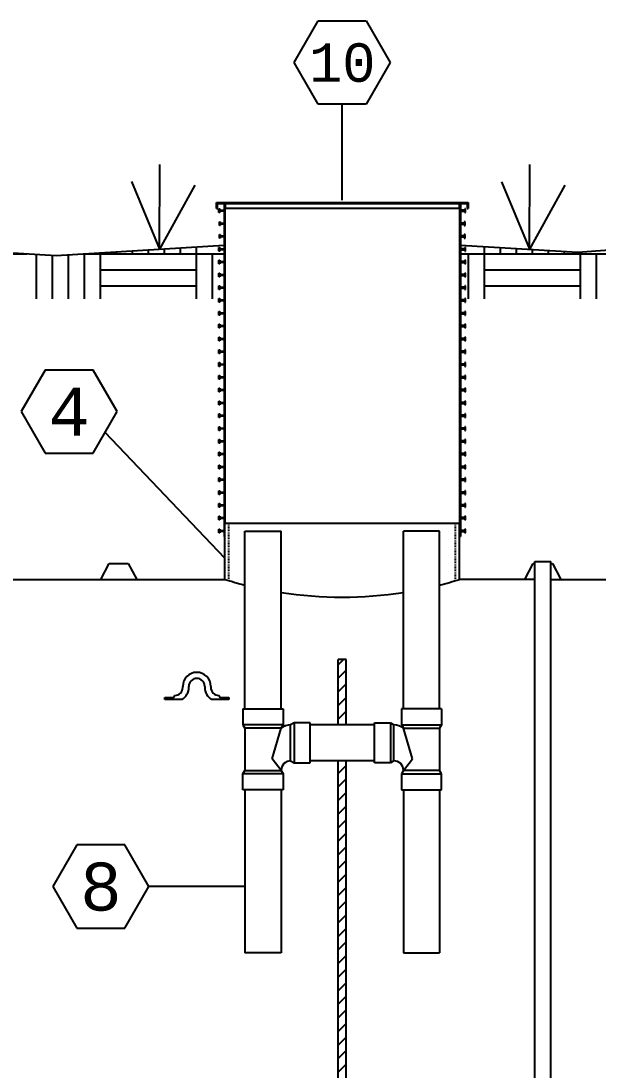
# Model space of a CAD drawing. Extents: x -13 to 356, y -85 to 125.
# Drawn here: x 148.1 to 220.3, y -6.3 to 124.8 of the extents above; entities that cross this region are included whole.
import ezdxf
from ezdxf.enums import TextEntityAlignment as Align

# ---------------------------------------------------------------- set-up
doc = ezdxf.new("R2010")
doc.units = 0
doc.header["$MEASUREMENT"] = 0
doc.linetypes.add('SHORT_DASH', pattern=[0.125, 0.03125, -0.0625, 0.03125])
doc.layers.add('2', color=7, linetype='Continuous')
doc.styles.get("Standard").update_dxf_attribs({"font": 'monotxt.shx'})

# ---------------------------------------------------------------- blocks, each defined once
blk = doc.blocks.new('*X28')
at = {"layer": '2', "color": 5, "linetype": 'Continuous'}
for p, q in [((-0.47, 79.29), (0.19, 79.95)), ((-0.47, 77.59), (0.53, 78.59)), ((-0.47, 75.9), (0.53, 76.9)), ((-0.47, 74.2), (0.53, 75.2)), ((-0.47, 72.5), (0.53, 73.5)), ((0.51, 71.79), (0.53, 71.8)), ((-0.47, 65.71), (0.53, 66.71)), ((-0.48, 64.01), (0.53, 65.01)), ((-0.48, 62.32), (0.52, 63.32)), ((-0.48, 60.62), (0.52, 61.62)), ((-0.48, 58.92), (0.52, 59.92)), ((-0.48, 57.22), (0.52, 58.22)), ((-0.48, 55.52), (0.52, 56.52)), ((-0.48, 53.83), (0.52, 54.83)), ((-0.48, 52.13), (0.52, 53.13)), ((-0.48, 50.43), (0.52, 51.43)), ((-0.48, 48.73), (0.52, 49.73)), ((-0.48, 47.04), (0.52, 48.04)), ((-0.48, 45.34), (0.52, 46.34)), ((-0.48, 43.64), (0.52, 44.64)), ((-0.48, 41.94), (0.52, 42.94)), ((-0.48, 40.24), (0.52, 41.25)), ((-0.49, 38.55), (0.52, 39.55)), ((-0.49, 36.85), (0.51, 37.85)), ((-0.49, 35.15), (0.51, 36.15)), ((-0.49, 33.45), (0.51, 34.45)), ((-0.49, 31.76), (0.51, 32.76)), ((-0.49, 30.06), (0.51, 31.06)), ((-0.49, 28.36), (0.51, 29.36)), ((-0.49, 26.66), (0.51, 27.66)), ((-0.49, 24.97), (0.51, 25.97)), ((-0.49, 23.27), (0.51, 24.27)), ((-0.49, 21.57), (0.51, 22.57)), ((-0.49, 19.87), (0.51, 20.87)), ((-0.49, 18.17), (0.51, 19.18)), ((-0.49, 16.48), (0.51, 17.48)), ((-0.49, 14.78), (0.51, 15.78)), ((-0.49, 13.08), (0.51, 14.08)), ((-0.5, 11.38), (0.5, 12.38)), ((-0.5, 9.69), (0.5, 10.69)), ((-0.5, 7.99), (0.5, 8.99)), ((-0.5, 6.29), (0.5, 7.29)), ((-0.5, 4.59), (0.5, 5.59)), ((-0.5, 2.9), (0.5, 3.9)), ((-0.5, 1.2), (0.5, 2.2)), ((-0.5, -0.5), (0.5, 0.5))]:
    blk.add_line(p, q, dxfattribs=at)

msp = doc.modelspace()

# ---------------------------------------------------------------- linework, layer by layer
at = {"layer": '2', "color": 5, "linetype": 'Continuous'}
for p, q in [((182.3, 119.58), (185.3, 124.78)), ((185.3, 124.78), (191.3, 124.78)), ((191.3, 124.78), (194.3, 119.58)), ((185.3, 114.38), (182.3, 119.58)), ((194.3, 119.58), (191.3, 114.38)), ((191.3, 114.38), (185.3, 114.38)), ((188.3, 102.38), (188.3, 114.38)), ((165.46, 96.27), (165.51, 106.85)), ((211.72, 96.26), (211.76, 106.85)), ((161.95, 104.7), (165.46, 96.27)), ((169.86, 104.27), (165.46, 96.27)), ((208.2, 104.69), (211.72, 96.26)), ((216.12, 104.27), (211.72, 96.26)), ((172.58, 101.33), (172.58, 102.08)), ((172.58, 102.08), (204.03, 102.08)), ((172.58, 101.33), (172.69, 101.33)), ((172.69, 101.33), (172.69, 101.97)), ((172.69, 101.97), (203.91, 101.97)), ((172.88, 101.3), (172.99, 101.3)), ((172.88, 100.85), (172.88, 101.3)), ((172.99, 101.3), (172.99, 101.13)), ((172.99, 101.13), (173.52, 101.13)), ((172.99, 101.02), (172.99, 100.85)), ((173.52, 101.02), (172.99, 101.02)), ((173.52, 101.97), (173.52, 60.34)), ((173.64, 101.97), (173.64, 62.02)), ((173.69, 101.33), (173.69, 101.97)), ((202.91, 101.33), (173.69, 101.33)), ((202.91, 101.97), (202.91, 101.33)), ((202.96, 101.97), (202.96, 62.02)), ((203.09, 101.97), (203.09, 60.34)), ((203.61, 101.13), (203.09, 101.13)), ((203.09, 101.02), (203.61, 101.02)), ((203.61, 101.3), (203.61, 101.13)), ((203.72, 101.3), (203.61, 101.3)), ((203.61, 101.02), (203.61, 100.85)), ((203.72, 100.85), (203.72, 101.3)), ((203.91, 101.97), (203.91, 101.33)), ((203.91, 101.33), (204.03, 101.33)), ((204.03, 102.08), (204.03, 101.33)), ((172.99, 100.85), (172.88, 100.85)), ((172.94, 99.68), (173.05, 99.68)), ((172.94, 99.22), (172.94, 99.68)), ((173.05, 99.68), (173.05, 99.51)), ((203.67, 99.68), (203.55, 99.68)), ((203.55, 99.68), (203.55, 99.51)), ((203.61, 100.85), (203.72, 100.85)), ((203.67, 99.22), (203.67, 99.68)), ((173.05, 99.22), (172.94, 99.22)), ((173.05, 99.51), (173.57, 99.51)), ((173.05, 99.39), (173.05, 99.22)), ((173.57, 99.39), (173.05, 99.39)), ((203.55, 99.51), (203.03, 99.51)), ((203.03, 99.39), (203.55, 99.39)), ((203.55, 99.39), (203.55, 99.22)), ((203.55, 99.22), (203.67, 99.22)), ((126.29, 97.04), (152.56, 95.46)), ((172.94, 98.08), (173.05, 98.08)), ((172.94, 97.62), (172.94, 98.08)), ((173.05, 97.62), (172.94, 97.62)), ((173.05, 98.08), (173.05, 97.91)), ((173.05, 97.91), (173.57, 97.91)), ((173.05, 97.79), (173.05, 97.62)), ((173.57, 97.79), (173.05, 97.79)), ((203.55, 97.91), (203.03, 97.91)), ((203.03, 97.79), (203.55, 97.79)), ((203.67, 98.08), (203.55, 98.08)), ((203.55, 98.08), (203.55, 97.91)), ((203.55, 97.79), (203.55, 97.62)), ((203.55, 97.62), (203.67, 97.62)), ((203.67, 97.62), (203.67, 98.08)), ((217.74, 95.87), (233.26, 97.04)), ((152.56, 95.46), (173.52, 96.77)), ((158.08, 95.68), (158.08, 95.81)), ((160.08, 95.68), (160.08, 95.93)), ((162.08, 95.68), (162.08, 96.06)), ((164.08, 95.68), (164.08, 96.18)), ((166.08, 95.68), (166.08, 96.3)), ((168.08, 95.68), (168.08, 96.43)), ((170.08, 95.68), (170.08, 96.55)), ((172.88, 96.48), (172.99, 96.48)), ((172.88, 96.02), (172.88, 96.48)), ((172.99, 96.02), (172.88, 96.02)), ((172.99, 96.48), (172.99, 96.31)), ((172.99, 96.31), (173.52, 96.31)), ((172.99, 96.19), (172.99, 96.02)), ((173.52, 96.19), (172.99, 96.19)), ((203.09, 96.75), (217.74, 95.87)), ((203.61, 96.31), (203.09, 96.31)), ((203.09, 96.19), (203.61, 96.19)), ((203.61, 96.48), (203.61, 96.31)), ((203.72, 96.48), (203.61, 96.48)), ((203.61, 96.19), (203.61, 96.02)), ((203.61, 96.02), (203.72, 96.02)), ((203.72, 96.02), (203.72, 96.48)), ((206.08, 95.68), (206.08, 96.57)), ((208.08, 95.68), (208.08, 96.45)), ((210.08, 95.68), (210.08, 96.33)), ((212.08, 95.68), (212.08, 96.21)), ((214.08, 95.68), (214.08, 96.09)), ((216.08, 95.68), (216.08, 95.97)), ((218.08, 95.68), (218.08, 95.9)), ((146.08, 95.68), (148.92, 95.68)), ((150.08, 90.06), (150.08, 95.61)), ((152.08, 90.06), (152.08, 95.49)), ((154.08, 90.06), (154.08, 95.56)), ((156.07, 95.68), (158.08, 95.68)), ((156.08, 90.06), (156.08, 95.68)), ((158.08, 95.68), (170.08, 95.68)), ((158.08, 90.06), (158.08, 95.68)), ((170.08, 95.68), (173.52, 95.68)), ((170.08, 90.06), (170.08, 95.68)), ((172.08, 90.06), (172.08, 95.68)), ((172.88, 94.88), (172.99, 94.88)), ((172.88, 94.42), (172.88, 94.88)), ((172.99, 94.42), (172.88, 94.42)), ((172.99, 94.88), (172.99, 94.71)), ((172.99, 94.71), (173.52, 94.71)), ((172.99, 94.59), (172.99, 94.42)), ((173.52, 94.59), (172.99, 94.59)), ((203.09, 95.68), (206.08, 95.68)), ((203.61, 94.71), (203.09, 94.71)), ((203.09, 94.59), (203.61, 94.59)), ((203.61, 94.88), (203.61, 94.71)), ((203.72, 94.88), (203.61, 94.88)), ((203.61, 94.59), (203.61, 94.42)), ((203.61, 94.42), (203.72, 94.42)), ((203.72, 94.42), (203.72, 94.88)), ((204.08, 90.06), (204.08, 95.68)), ((206.08, 95.68), (218.08, 95.68)), ((206.08, 90.06), (206.08, 95.68)), ((218.08, 95.68), (230.08, 95.68)), ((218.08, 90.06), (218.08, 95.68)), ((220.08, 90.06), (220.08, 95.68)), ((158.08, 93.68), (170.08, 93.68)), ((172.88, 93.28), (172.99, 93.28)), ((172.88, 92.82), (172.88, 93.28)), ((172.99, 93.28), (172.99, 93.11)), ((172.99, 93.11), (173.52, 93.11)), ((203.61, 93.11), (203.09, 93.11)), ((203.61, 93.28), (203.61, 93.11)), ((203.72, 93.28), (203.61, 93.28)), ((203.72, 92.82), (203.72, 93.28)), ((206.08, 93.68), (218.08, 93.68)), ((172.99, 92.82), (172.88, 92.82)), ((172.99, 92.99), (172.99, 92.82)), ((173.52, 92.99), (172.99, 92.99)), ((203.09, 92.99), (203.61, 92.99)), ((203.61, 92.99), (203.61, 92.82)), ((203.61, 92.82), (203.72, 92.82)), ((158.08, 91.68), (170.08, 91.68)), ((172.88, 91.68), (172.99, 91.68)), ((172.88, 91.22), (172.88, 91.68)), ((172.99, 91.22), (172.88, 91.22)), ((172.99, 91.68), (172.99, 91.51)), ((172.99, 91.51), (173.52, 91.51)), ((172.99, 91.39), (172.99, 91.22)), ((173.52, 91.39), (172.99, 91.39)), ((203.61, 91.51), (203.09, 91.51)), ((203.09, 91.39), (203.61, 91.39)), ((203.61, 91.68), (203.61, 91.51)), ((203.72, 91.68), (203.61, 91.68)), ((203.61, 91.39), (203.61, 91.22)), ((203.61, 91.22), (203.72, 91.22)), ((203.72, 91.22), (203.72, 91.68)), ((206.08, 91.68), (218.08, 91.68)), ((172.88, 90.08), (172.99, 90.08)), ((172.88, 89.62), (172.88, 90.08)), ((172.99, 89.62), (172.88, 89.62)), ((172.99, 90.08), (172.99, 89.91)), ((172.99, 89.91), (173.52, 89.91)), ((172.99, 89.79), (172.99, 89.62)), ((173.52, 89.79), (172.99, 89.79)), ((203.61, 89.91), (203.09, 89.91)), ((203.09, 89.79), (203.61, 89.79)), ((203.61, 90.08), (203.61, 89.91)), ((203.72, 90.08), (203.61, 90.08)), ((203.61, 89.79), (203.61, 89.62)), ((203.61, 89.62), (203.72, 89.62)), ((203.72, 89.62), (203.72, 90.08)), ((172.88, 88.48), (172.99, 88.48)), ((172.88, 88.02), (172.88, 88.48)), ((172.99, 88.02), (172.88, 88.02)), ((172.99, 88.48), (172.99, 88.31)), ((172.99, 88.31), (173.52, 88.31)), ((172.99, 88.19), (172.99, 88.02)), ((173.52, 88.19), (172.99, 88.19)), ((203.61, 88.31), (203.09, 88.31)), ((203.09, 88.19), (203.61, 88.19)), ((203.61, 88.48), (203.61, 88.31)), ((203.72, 88.48), (203.61, 88.48)), ((203.61, 88.19), (203.61, 88.02)), ((203.61, 88.02), (203.72, 88.02)), ((203.72, 88.02), (203.72, 88.48)), ((172.88, 86.88), (172.99, 86.88)), ((172.88, 86.42), (172.88, 86.88)), ((172.99, 86.88), (172.99, 86.71)), ((172.99, 86.71), (173.52, 86.71)), ((172.99, 86.59), (172.99, 86.42)), ((173.52, 86.59), (172.99, 86.59)), ((203.61, 86.71), (203.09, 86.71)), ((203.09, 86.59), (203.61, 86.59)), ((203.61, 86.88), (203.61, 86.71)), ((203.72, 86.88), (203.61, 86.88)), ((203.61, 86.59), (203.61, 86.42)), ((203.72, 86.42), (203.72, 86.88)), ((172.99, 86.42), (172.88, 86.42)), ((172.88, 85.28), (172.99, 85.28)), ((172.88, 84.82), (172.88, 85.28)), ((172.99, 85.28), (172.99, 85.11)), ((203.61, 86.42), (203.72, 86.42)), ((203.61, 85.28), (203.61, 85.11)), ((203.72, 85.28), (203.61, 85.28)), ((203.72, 84.82), (203.72, 85.28)), ((172.99, 84.82), (172.88, 84.82)), ((172.99, 85.11), (173.52, 85.11)), ((172.99, 84.99), (172.99, 84.82)), ((173.52, 84.99), (172.99, 84.99)), ((203.61, 85.11), (203.09, 85.11)), ((203.09, 84.99), (203.61, 84.99)), ((203.61, 84.99), (203.61, 84.82)), ((203.61, 84.82), (203.72, 84.82)), ((172.88, 83.68), (172.99, 83.68)), ((172.88, 83.22), (172.88, 83.68)), ((172.99, 83.22), (172.88, 83.22)), ((172.99, 83.68), (172.99, 83.51)), ((172.99, 83.51), (173.52, 83.51)), ((172.99, 83.39), (172.99, 83.22)), ((173.52, 83.39), (172.99, 83.39)), ((203.61, 83.51), (203.09, 83.51)), ((203.09, 83.39), (203.61, 83.39)), ((203.61, 83.68), (203.61, 83.51)), ((203.72, 83.68), (203.61, 83.68)), ((203.61, 83.39), (203.61, 83.22)), ((203.61, 83.22), (203.72, 83.22)), ((203.72, 83.22), (203.72, 83.68)), ((172.88, 82.08), (172.99, 82.08)), ((172.88, 81.62), (172.88, 82.08)), ((172.99, 81.62), (172.88, 81.62)), ((172.99, 82.08), (172.99, 81.91)), ((172.99, 81.91), (173.52, 81.91)), ((172.99, 81.79), (172.99, 81.62)), ((173.52, 81.79), (172.99, 81.79)), ((203.61, 81.91), (203.09, 81.91)), ((203.09, 81.79), (203.61, 81.79)), ((203.61, 82.08), (203.61, 81.91)), ((203.72, 82.08), (203.61, 82.08)), ((203.61, 81.79), (203.61, 81.62)), ((203.61, 81.62), (203.72, 81.62)), ((203.72, 81.62), (203.72, 82.08)), ((151.17, 81.16), (148.17, 75.97)), ((157.17, 81.16), (151.17, 81.16)), ((160.17, 75.97), (157.17, 81.16)), ((172.88, 80.02), (172.88, 80.48)), ((172.88, 80.48), (172.99, 80.48)), ((172.99, 80.02), (172.88, 80.02)), ((172.99, 80.48), (172.99, 80.31)), ((172.99, 80.31), (173.52, 80.31)), ((173.52, 80.19), (172.99, 80.19)), ((172.99, 80.19), (172.99, 80.02)), ((203.61, 80.31), (203.09, 80.31)), ((203.09, 80.19), (203.61, 80.19)), ((203.61, 80.48), (203.61, 80.31)), ((203.72, 80.48), (203.61, 80.48)), ((203.61, 80.19), (203.61, 80.02)), ((203.61, 80.02), (203.72, 80.02)), ((203.72, 80.02), (203.72, 80.48)), ((172.88, 78.88), (172.99, 78.88)), ((172.88, 78.42), (172.88, 78.88)), ((172.99, 78.88), (172.99, 78.71)), ((172.99, 78.71), (173.52, 78.71)), ((203.61, 78.71), (203.09, 78.71)), ((203.61, 78.88), (203.61, 78.71)), ((203.72, 78.88), (203.61, 78.88)), ((203.72, 78.42), (203.72, 78.88)), ((172.99, 78.42), (172.88, 78.42)), ((172.99, 78.59), (172.99, 78.42)), ((173.52, 78.59), (172.99, 78.59)), ((203.09, 78.59), (203.61, 78.59)), ((203.61, 78.59), (203.61, 78.42)), ((203.61, 78.42), (203.72, 78.42)), ((172.88, 76.82), (172.88, 77.28)), ((172.88, 77.28), (172.99, 77.28)), ((172.99, 76.82), (172.88, 76.82)), ((172.99, 77.28), (172.99, 77.11)), ((172.99, 77.11), (173.52, 77.11)), ((173.52, 76.99), (172.99, 76.99)), ((172.99, 76.99), (172.99, 76.82)), ((203.61, 77.11), (203.09, 77.11)), ((203.09, 76.99), (203.61, 76.99)), ((203.61, 77.28), (203.61, 77.11)), ((203.72, 77.28), (203.61, 77.28)), ((203.61, 76.99), (203.61, 76.82)), ((203.61, 76.82), (203.72, 76.82)), ((203.72, 76.82), (203.72, 77.28)), ((148.17, 75.97), (151.17, 70.77)), ((157.17, 70.77), (160.17, 75.97)), ((172.88, 75.68), (172.99, 75.68)), ((172.88, 75.22), (172.88, 75.68)), ((172.99, 75.22), (172.88, 75.22)), ((172.99, 75.68), (172.99, 75.51)), ((172.99, 75.51), (173.52, 75.51)), ((172.99, 75.39), (172.99, 75.22)), ((173.52, 75.39), (172.99, 75.39)), ((203.61, 75.51), (203.09, 75.51)), ((203.09, 75.39), (203.61, 75.39)), ((203.61, 75.68), (203.61, 75.51)), ((203.72, 75.68), (203.61, 75.68)), ((203.61, 75.39), (203.61, 75.22)), ((203.61, 75.22), (203.72, 75.22)), ((203.72, 75.22), (203.72, 75.68)), ((172.88, 74.08), (172.99, 74.08)), ((172.88, 73.62), (172.88, 74.08)), ((172.99, 73.62), (172.88, 73.62)), ((172.99, 74.08), (172.99, 73.91)), ((172.99, 73.91), (173.52, 73.91)), ((172.99, 73.79), (172.99, 73.62)), ((173.52, 73.79), (172.99, 73.79)), ((203.61, 73.91), (203.09, 73.91)), ((203.09, 73.79), (203.61, 73.79)), ((203.61, 74.08), (203.61, 73.91)), ((203.72, 74.08), (203.61, 74.08)), ((203.61, 73.79), (203.61, 73.62)), ((203.61, 73.62), (203.72, 73.62)), ((203.72, 73.62), (203.72, 74.08)), ((173.64, 57.64), (158.67, 73.37)), ((172.88, 72.48), (172.99, 72.48)), ((172.88, 72.02), (172.88, 72.48)), ((172.99, 72.48), (172.99, 72.31)), ((172.99, 72.31), (173.52, 72.31)), ((172.99, 72.19), (172.99, 72.02)), ((173.52, 72.19), (172.99, 72.19)), ((203.61, 72.31), (203.09, 72.31)), ((203.09, 72.19), (203.61, 72.19)), ((203.61, 72.48), (203.61, 72.31)), ((203.72, 72.48), (203.61, 72.48)), ((203.61, 72.19), (203.61, 72.02)), ((203.72, 72.02), (203.72, 72.48)), ((172.99, 72.02), (172.88, 72.02)), ((172.88, 70.88), (172.99, 70.88)), ((172.88, 70.42), (172.88, 70.88)), ((172.99, 70.88), (172.99, 70.71)), ((203.61, 72.02), (203.72, 72.02)), ((203.61, 70.88), (203.61, 70.71)), ((203.72, 70.88), (203.61, 70.88)), ((203.72, 70.42), (203.72, 70.88)), ((151.17, 70.77), (157.17, 70.77)), ((172.99, 70.42), (172.88, 70.42)), ((172.99, 70.71), (173.52, 70.71)), ((172.99, 70.59), (172.99, 70.42)), ((173.52, 70.59), (172.99, 70.59)), ((203.61, 70.71), (203.09, 70.71)), ((203.09, 70.59), (203.61, 70.59)), ((203.61, 70.59), (203.61, 70.42)), ((203.61, 70.42), (203.72, 70.42)), ((172.88, 69.28), (172.99, 69.28)), ((172.88, 68.82), (172.88, 69.28)), ((172.99, 68.82), (172.88, 68.82)), ((172.99, 69.28), (172.99, 69.11)), ((172.99, 69.11), (173.52, 69.11)), ((172.99, 68.99), (172.99, 68.82)), ((173.52, 68.99), (172.99, 68.99)), ((203.61, 69.11), (203.09, 69.11)), ((203.09, 68.99), (203.61, 68.99)), ((203.61, 69.28), (203.61, 69.11)), ((203.72, 69.28), (203.61, 69.28)), ((203.61, 68.99), (203.61, 68.82)), ((203.61, 68.82), (203.72, 68.82)), ((203.72, 68.82), (203.72, 69.28)), ((172.88, 67.68), (172.99, 67.68)), ((172.88, 67.22), (172.88, 67.68)), ((172.99, 67.22), (172.88, 67.22)), ((172.99, 67.68), (172.99, 67.51)), ((172.99, 67.51), (173.52, 67.51)), ((172.99, 67.39), (172.99, 67.22)), ((173.52, 67.39), (172.99, 67.39)), ((203.61, 67.51), (203.09, 67.51)), ((203.09, 67.39), (203.61, 67.39)), ((203.61, 67.68), (203.61, 67.51)), ((203.72, 67.68), (203.61, 67.68)), ((203.61, 67.39), (203.61, 67.22)), ((203.61, 67.22), (203.72, 67.22)), ((203.72, 67.22), (203.72, 67.68)), ((172.88, 66.08), (172.99, 66.08)), ((172.88, 65.62), (172.88, 66.08)), ((172.99, 65.62), (172.88, 65.62)), ((172.99, 66.08), (172.99, 65.91)), ((172.99, 65.91), (173.52, 65.91)), ((172.99, 65.79), (172.99, 65.62)), ((173.52, 65.79), (172.99, 65.79)), ((203.61, 65.91), (203.09, 65.91)), ((203.09, 65.79), (203.61, 65.79)), ((203.72, 66.08), (203.61, 66.08)), ((203.61, 66.08), (203.61, 65.91)), ((203.61, 65.79), (203.61, 65.62)), ((203.61, 65.62), (203.72, 65.62)), ((203.72, 65.62), (203.72, 66.08)), ((172.88, 64.48), (172.99, 64.48)), ((172.88, 64.02), (172.88, 64.48)), ((172.99, 64.48), (172.99, 64.31)), ((172.99, 64.31), (173.52, 64.31)), ((203.61, 64.31), (203.09, 64.31)), ((203.61, 64.48), (203.61, 64.31)), ((203.72, 64.48), (203.61, 64.48)), ((203.72, 64.02), (203.72, 64.48)), ((172.99, 64.02), (172.88, 64.02)), ((172.99, 64.19), (172.99, 64.02)), ((173.52, 64.19), (172.99, 64.19)), ((203.09, 64.19), (203.61, 64.19)), ((203.61, 64.19), (203.61, 64.02)), ((203.61, 64.02), (203.72, 64.02)), ((172.88, 62.88), (172.99, 62.88)), ((172.88, 62.42), (172.88, 62.88)), ((172.99, 62.42), (172.88, 62.42)), ((172.99, 62.88), (172.99, 62.71)), ((172.99, 62.71), (173.52, 62.71)), ((172.99, 62.59), (172.99, 62.42)), ((173.52, 62.59), (172.99, 62.59)), ((173.64, 62.02), (202.96, 62.02)), ((173.64, 55), (173.64, 62.02)), ((202.96, 55), (202.96, 62.02)), ((203.61, 62.71), (203.09, 62.71)), ((203.09, 62.59), (203.61, 62.59)), ((203.61, 62.88), (203.61, 62.71)), ((203.72, 62.88), (203.61, 62.88)), ((203.61, 62.59), (203.61, 62.42)), ((203.61, 62.42), (203.72, 62.42)), ((203.72, 62.42), (203.72, 62.88)), ((172.88, 61.28), (172.99, 61.28)), ((172.88, 60.82), (172.88, 61.28)), ((172.99, 60.82), (172.88, 60.82)), ((172.99, 61.28), (172.99, 61.11)), ((172.99, 61.11), (173.52, 61.11)), ((172.99, 60.99), (172.99, 60.82)), ((173.52, 60.99), (172.99, 60.99)), ((173.52, 60.34), (173.64, 60.34)), ((176.14, 38.84), (176.14, 61.02)), ((176.14, 61.02), (180.65, 61.02)), ((180.65, 38.84), (180.65, 61.02)), ((195.95, 38.84), (195.95, 61.02)), ((200.46, 61.02), (195.95, 61.02)), ((200.46, 38.84), (200.46, 61.02)), ((202.96, 60.34), (203.09, 60.34)), ((203.61, 61.11), (203.09, 61.11)), ((203.09, 60.99), (203.61, 60.99)), ((203.61, 61.28), (203.61, 61.11)), ((203.72, 61.28), (203.61, 61.28)), ((203.61, 60.99), (203.61, 60.82)), ((203.61, 60.82), (203.72, 60.82)), ((203.72, 60.82), (203.72, 61.28)), ((158.12, 55), (159.18, 57)), ((159.18, 57), (161.56, 57)), ((161.56, 57), (162.62, 55)), ((211.12, 55), (212.18, 57)), ((212.18, 57), (212.38, 57)), ((212.38, -14.56), (212.38, 57.25)), ((212.38, 57.25), (214.36, 57.25)), ((214.36, -14.56), (214.36, 57.25)), ((214.36, 57), (214.56, 57)), ((214.56, 57), (215.62, 55)), ((144.61, 55), (173.64, 55)), ((212.38, 55), (202.96, 55)), ((214.36, 55), (240.64, 55)), ((187.8, 36.84), (187.8, 45)), ((188.8, 45), (187.8, 45)), ((188.8, 36.84), (188.8, 45)), ((168.37, 41.5), (168.37, 41.63)), ((169.12, 41.5), (169.12, 41.63)), ((171.12, 41.63), (171.12, 41.5)), ((171.87, 41.63), (171.87, 41.5)), ((166.12, 40), (166.12, 40.25)), ((166.12, 40.25), (167.09, 40.25)), ((168.27, 40), (166.12, 40)), ((167.37, 40.5), (167.37, 40.5)), ((174.12, 40), (171.97, 40)), ((172.87, 40.5), (172.87, 40.5)), ((173.14, 40.25), (174.12, 40.25)), ((174.12, 40.25), (174.12, 40)), ((175.89, 38.84), (180.9, 38.84)), ((175.89, 38.84), (175.89, 36.84)), ((180.9, 38.84), (180.9, 36.84)), ((200.71, 38.84), (195.7, 38.84)), ((195.7, 38.84), (195.7, 36.84)), ((200.71, 38.84), (200.71, 36.84)), ((180.9, 36.84), (175.89, 36.84)), ((175.89, 36.84), (176.14, 36.4)), ((180.9, 36.84), (180.65, 36.4)), ((182.28, 37.09), (181.85, 36.84)), ((181.85, 32.32), (181.85, 36.83)), ((182.28, 37.09), (182.28, 32.07)), ((184.29, 37.09), (182.28, 37.09)), ((184.29, 32.07), (184.29, 37.09)), ((187.8, 36.84), (184.29, 36.84)), ((188.8, 36.84), (187.8, 36.84)), ((192.32, 36.84), (188.8, 36.84)), ((192.32, 32.07), (192.32, 37.09)), ((192.32, 37.09), (194.32, 37.09)), ((194.32, 37.09), (194.32, 32.07)), ((194.32, 37.09), (194.76, 36.84)), ((194.76, 32.32), (194.76, 36.83)), ((195.7, 36.84), (200.71, 36.84)), ((195.7, 36.84), (195.95, 36.4)), ((200.71, 36.84), (200.46, 36.4)), ((176.14, 36.4), (176.14, 31.13)), ((180.65, 36.4), (176.14, 36.4)), ((179.52, 32.56), (180.65, 36.4)), ((197.09, 32.56), (195.95, 36.4)), ((195.95, 36.4), (200.46, 36.4)), ((200.46, 36.4), (200.46, 31.13)), ((180.65, 31.13), (179.52, 32.56)), ((181.85, 32.32), (181.85, 32.32)), ((181.85, 32.32), (182.28, 32.07)), ((182.28, 32.07), (184.29, 32.07)), ((187.8, 32.32), (184.29, 32.32)), ((187.77, -37), (187.8, 32.32)), ((188.8, 32.32), (187.8, 32.32)), ((188.77, -37), (188.8, 32.32)), ((192.32, 32.32), (188.8, 32.32)), ((194.32, 32.07), (192.32, 32.07)), ((194.76, 32.32), (194.32, 32.07)), ((194.76, 32.32), (194.76, 32.32)), ((195.95, 31.13), (197.09, 32.56)), ((175.89, 30.7), (176.14, 31.13)), ((180.9, 30.7), (175.89, 30.7)), ((175.89, 28.69), (175.89, 30.7)), ((176.14, 31.13), (180.65, 31.13)), ((180.65, 31.13), (180.65, 31.13)), ((180.65, 31.13), (180.9, 30.7)), ((180.9, 30.7), (180.9, 28.69)), ((195.95, 31.13), (195.7, 30.7)), ((195.7, 30.7), (200.71, 30.7)), ((195.7, 30.7), (195.7, 28.69)), ((200.46, 31.13), (195.95, 31.13)), ((195.95, 31.13), (195.95, 31.13)), ((200.71, 30.7), (200.46, 31.13)), ((200.71, 28.69), (200.71, 30.7)), ((180.9, 28.69), (175.89, 28.69)), ((176.14, 28.69), (176.14, 8.32)), ((180.65, 28.69), (180.65, 8.32)), ((195.7, 28.69), (200.71, 28.69)), ((195.95, 28.69), (195.95, 8.32)), ((200.46, 28.69), (200.46, 8.32)), ((155.14, 21.81), (152.14, 16.61)), ((161.14, 21.81), (155.14, 21.81)), ((164.14, 16.61), (161.14, 21.81)), ((152.14, 16.61), (155.14, 11.42)), ((161.14, 11.42), (164.14, 16.61)), ((176.14, 16.61), (164.14, 16.61)), ((155.14, 11.42), (161.14, 11.42)), ((180.65, 8.32), (176.14, 8.32)), ((195.95, 8.32), (200.46, 8.32))]:
    msp.add_line(p, q, dxfattribs=at)
at = {"layer": '2', "color": 5, "linetype": 'SHORT_DASH'}
for p, q in [((174.14, 54.85), (174.14, 62.02)), ((202.46, 54.85), (202.46, 62.02))]:
    msp.add_line(p, q, dxfattribs=at)
at = {"layer": '2', "color": 5, "linetype": 'Continuous'}
for centre, radius, start, end in [((188.3, 102.38), 49.6, 252.8054, 255.8071), ((188.3, 102.38), 49.6, 284.1927, 287.1945), ((188.3, 102.38), 49.6, 261.128, 278.8718), ((170.12, 41.63), 1.75, 90, 179.9998), ((170.12, 41.63), 1.75, 0, 90), ((170.12, 41.63), 1, 90.0007, 179.9996), ((170.12, 41.63), 1, 0.0004, 90.0007), ((167.37, 41.5), 1, 270, 0.0002), ((167.37, 41.5), 1.75, 301.0037, 0), ((172.87, 41.5), 1.75, 180, 238.9963), ((172.87, 41.5), 1, 179.9998, 270), ((167.09, 40.53), 0.275, 270, 354.7841), ((173.14, 40.53), 0.275, 185.2159, 270), ((181.99, 34.57), 2.27, 93.6887, 126.2042), ((194.61, 34.57), 2.27, 53.7958, 86.3113), ((181.85, 31.13), 1.19, 90, 180), ((194.76, 31.13), 1.19, 0, 90)]:
    msp.add_arc(centre, radius, start, end, dxfattribs=at)

# ---------------------------------------------------------------- block references
at = {"layer": '2'}
msp.add_blockref('*X28', (188.27, -34.95), dxfattribs=at)

# ---------------------------------------------------------------- texts
at = {"layer": '2', "color": 5, "linetype": 'Continuous'}
for s, height, p in [('10', 4.8, (188.3, 119.58)), ('4', 6, (154.17, 75.97)), ('8', 6, (158.14, 16.61))]:
    msp.add_text(s, height=height, dxfattribs=at).set_placement(p, align=Align.MIDDLE_CENTER)

doc.saveas('drawing.dxf')
